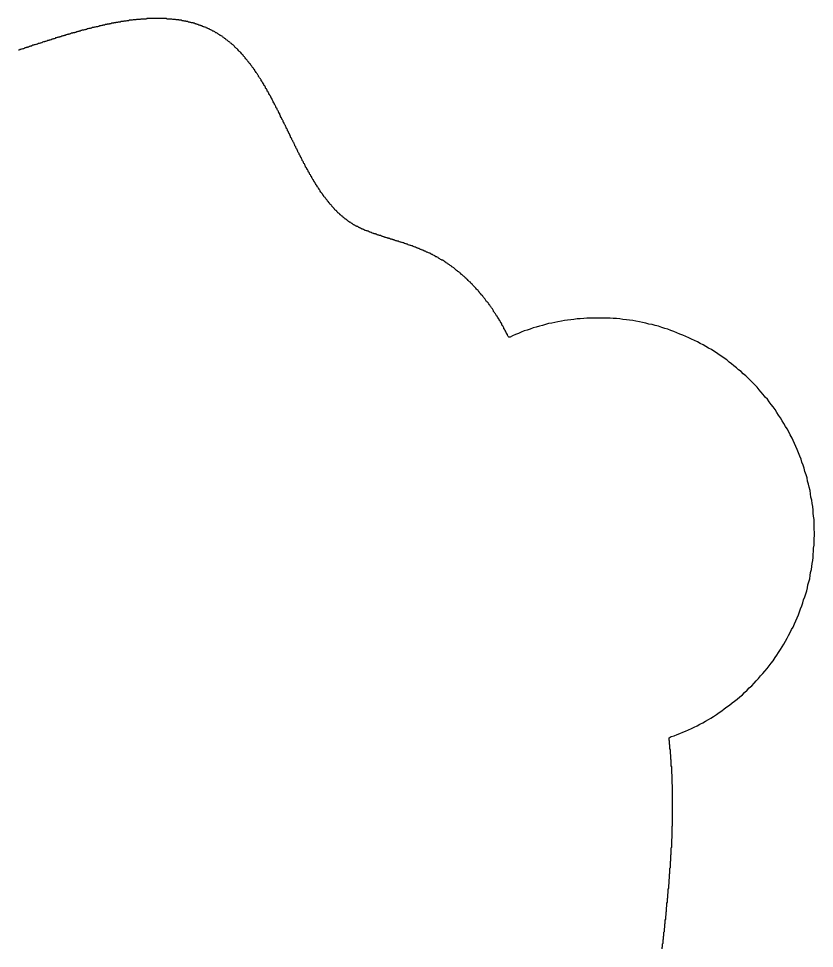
# Model space of a CAD drawing. Header units: millimetres. Extents: x 289 to 9778, y -894 to 6380.
# Drawn here: x 7181.74 to 7200.2, y 441.82 to 463.37 of the extents above; entities that cross this region are included whole.
import ezdxf

# ---------------------------------------------------------------- set-up
doc = ezdxf.new("R2010")
doc.units = ezdxf.units.MM

msp = doc.modelspace()

# ---------------------------------------------------------------- linework, layer by layer
msp.add_polyline3d([(7196.67, 441.808, 0), (7196.67, 441.828, 0), (7196.67, 441.848, 0), (7196.68, 441.858, 0), (7196.68, 441.878, 0), (7196.68, 441.888, 0), (7196.68, 441.908, 0), (7196.68, 441.928, 0), (7196.69, 441.938, 0), (7196.69, 441.958, 0), (7196.69, 441.978, 0), (7196.69, 441.988, 0), (7196.69, 442.008, 0), (7196.69, 442.018, 0), (7196.7, 442.038, 0), (7196.7, 442.058, 0), (7196.7, 442.068, 0), (7196.7, 442.088, 0), (7196.7, 442.098, 0), (7196.71, 442.118, 0), (7196.71, 442.128, 0), (7196.71, 442.148, 0), (7196.71, 442.168, 0), (7196.71, 442.178, 0), (7196.71, 442.198, 0), (7196.72, 442.208, 0), (7196.72, 442.228, 0), (7196.72, 442.248, 0), (7196.72, 442.258, 0), (7196.72, 442.278, 0), (7196.72, 442.288, 0), (7196.73, 442.308, 0), (7196.73, 442.318, 0), (7196.73, 442.338, 0), (7196.73, 442.358, 0), (7196.73, 442.368, 0), (7196.73, 442.388, 0), (7196.74, 442.398, 0), (7196.74, 442.418, 0), (7196.74, 442.428, 0), (7196.74, 442.448, 0), (7196.74, 442.468, 0), (7196.74, 442.478, 0), (7196.75, 442.498, 0), (7196.75, 442.508, 0), (7196.75, 442.528, 0), (7196.75, 442.538, 0), (7196.75, 442.558, 0), (7196.75, 442.578, 0), (7196.76, 442.588, 0), (7196.76, 442.608, 0), (7196.76, 442.618, 0), (7196.76, 442.638, 0), (7196.76, 442.648, 0), (7196.76, 442.668, 0), (7196.77, 442.678, 0), (7196.77, 442.698, 0), (7196.77, 442.718, 0), (7196.77, 442.728, 0), (7196.77, 442.748, 0), (7196.77, 442.758, 0), (7196.77, 442.778, 0), (7196.78, 442.788, 0), (7196.78, 442.808, 0), (7196.78, 442.818, 0), (7196.78, 442.838, 0), (7196.78, 442.858, 0), (7196.78, 442.868, 0), (7196.79, 442.888, 0), (7196.79, 442.898, 0), (7196.79, 442.918, 0), (7196.79, 442.928, 0), (7196.79, 442.948, 0), (7196.79, 442.958, 0), (7196.79, 442.978, 0), (7196.8, 442.998, 0), (7196.8, 443.008, 0), (7196.8, 443.028, 0), (7196.8, 443.038, 0), (7196.8, 443.058, 0), (7196.8, 443.068, 0), (7196.8, 443.088, 0), (7196.81, 443.098, 0), (7196.81, 443.118, 0), (7196.81, 443.128, 0), (7196.81, 443.148, 0), (7196.81, 443.158, 0), (7196.81, 443.178, 0), (7196.81, 443.198, 0), (7196.82, 443.208, 0), (7196.82, 443.228, 0), (7196.82, 443.238, 0), (7196.82, 443.258, 0), (7196.82, 443.268, 0), (7196.82, 443.288, 0), (7196.82, 443.298, 0), (7196.83, 443.318, 0), (7196.83, 443.328, 0), (7196.83, 443.348, 0), (7196.83, 443.358, 0), (7196.83, 443.378, 0), (7196.83, 443.388, 0), (7196.83, 443.408, 0), (7196.83, 443.428, 0), (7196.84, 443.438, 0), (7196.84, 443.458, 0), (7196.84, 443.468, 0), (7196.84, 443.488, 0), (7196.84, 443.498, 0), (7196.84, 443.518, 0), (7196.84, 443.528, 0), (7196.84, 443.548, 0), (7196.85, 443.558, 0), (7196.85, 443.578, 0), (7196.85, 443.588, 0), (7196.85, 443.608, 0), (7196.85, 443.618, 0), (7196.85, 443.638, 0), (7196.85, 443.648, 0), (7196.85, 443.668, 0), (7196.85, 443.678, 0), (7196.86, 443.698, 0), (7196.86, 443.708, 0), (7196.86, 443.728, 0), (7196.86, 443.748, 0), (7196.86, 443.758, 0), (7196.86, 443.778, 0), (7196.86, 443.788, 0), (7196.86, 443.808, 0), (7196.86, 443.818, 0), (7196.86, 443.838, 0), (7196.87, 443.848, 0), (7196.87, 443.868, 0), (7196.87, 443.878, 0), (7196.87, 443.898, 0), (7196.87, 443.908, 0), (7196.87, 443.928, 0), (7196.87, 443.938, 0), (7196.87, 443.958, 0), (7196.87, 443.968, 0), (7196.87, 443.988, 0), (7196.88, 443.998, 0), (7196.88, 444.018, 0), (7196.88, 444.028, 0), (7196.88, 444.048, 0), (7196.88, 444.058, 0), (7196.88, 444.078, 0), (7196.88, 444.088, 0), (7196.88, 444.108, 0), (7196.88, 444.118, 0), (7196.88, 444.138, 0), (7196.88, 444.148, 0), (7196.89, 444.168, 0), (7196.89, 444.178, 0), (7196.89, 444.198, 0), (7196.89, 444.208, 0), (7196.89, 444.228, 0), (7196.89, 444.238, 0), (7196.89, 444.258, 0), (7196.89, 444.268, 0), (7196.89, 444.288, 0), (7196.89, 444.298, 0), (7196.89, 444.318, 0), (7196.89, 444.328, 0), (7196.89, 444.348, 0), (7196.89, 444.358, 0), (7196.9, 444.378, 0), (7196.9, 444.398, 0), (7196.9, 444.408, 0), (7196.9, 444.428, 0), (7196.9, 444.438, 0), (7196.9, 444.458, 0), (7196.9, 444.468, 0), (7196.9, 444.488, 0), (7196.9, 444.498, 0), (7196.9, 444.518, 0), (7196.9, 444.528, 0), (7196.9, 444.548, 0), (7196.9, 444.558, 0), (7196.9, 444.578, 0), (7196.9, 444.588, 0), (7196.9, 444.608, 0), (7196.9, 444.618, 0), (7196.9, 444.638, 0), (7196.9, 444.648, 0), (7196.91, 444.668, 0), (7196.91, 444.678, 0), (7196.91, 444.698, 0), (7196.91, 444.708, 0), (7196.91, 444.728, 0), (7196.91, 444.738, 0), (7196.91, 444.758, 0), (7196.91, 444.768, 0), (7196.91, 444.788, 0), (7196.91, 444.798, 0), (7196.91, 444.818, 0), (7196.91, 444.828, 0), (7196.91, 444.848, 0), (7196.91, 444.858, 0), (7196.91, 444.878, 0), (7196.91, 444.888, 0), (7196.91, 444.908, 0), (7196.91, 444.918, 0), (7196.91, 444.938, 0), (7196.91, 444.948, 0), (7196.91, 444.968, 0), (7196.91, 444.978, 0), (7196.91, 444.998, 0), (7196.91, 445.008, 0), (7196.91, 445.028, 0), (7196.91, 445.038, 0), (7196.91, 445.058, 0), (7196.91, 445.068, 0), (7196.91, 445.088, 0), (7196.91, 445.098, 0), (7196.91, 445.118, 0), (7196.91, 445.128, 0), (7196.91, 445.148, 0), (7196.91, 445.158, 0), (7196.91, 445.178, 0), (7196.91, 445.188, 0), (7196.91, 445.208, 0), (7196.91, 445.218, 0), (7196.91, 445.238, 0), (7196.91, 445.248, 0), (7196.91, 445.268, 0), (7196.91, 445.278, 0), (7196.91, 445.298, 0), (7196.91, 445.308, 0), (7196.91, 445.328, 0), (7196.91, 445.338, 0), (7196.91, 445.358, 0), (7196.91, 445.368, 0), (7196.91, 445.388, 0), (7196.91, 445.398, 0), (7196.91, 445.418, 0), (7196.91, 445.428, 0), (7196.91, 445.448, 0), (7196.91, 445.458, 0), (7196.91, 445.478, 0), (7196.91, 445.488, 0), (7196.91, 445.508, 0), (7196.91, 445.518, 0), (7196.91, 445.538, 0), (7196.91, 445.548, 0), (7196.91, 445.568, 0), (7196.91, 445.578, 0), (7196.91, 445.598, 0), (7196.91, 445.608, 0), (7196.9, 445.628, 0), (7196.9, 445.638, 0), (7196.9, 445.658, 0), (7196.9, 445.668, 0), (7196.9, 445.688, 0), (7196.9, 445.698, 0), (7196.9, 445.718, 0), (7196.9, 445.728, 0), (7196.9, 445.748, 0), (7196.9, 445.758, 0), (7196.9, 445.778, 0), (7196.9, 445.788, 0), (7196.9, 445.808, 0), (7196.9, 445.818, 0), (7196.9, 445.838, 0), (7196.9, 445.848, 0), (7196.89, 445.868, 0), (7196.89, 445.878, 0), (7196.89, 445.898, 0), (7196.89, 445.908, 0), (7196.89, 445.928, 0), (7196.89, 445.938, 0), (7196.89, 445.958, 0), (7196.89, 445.968, 0), (7196.89, 445.988, 0), (7196.89, 445.998, 0), (7196.89, 446.018, 0), (7196.89, 446.028, 0), (7196.88, 446.048, 0), (7196.88, 446.068, 0), (7196.88, 446.078, 0), (7196.88, 446.098, 0), (7196.88, 446.108, 0), (7196.88, 446.128, 0), (7196.88, 446.138, 0), (7196.88, 446.158, 0), (7196.88, 446.168, 0), (7196.88, 446.188, 0), (7196.87, 446.198, 0), (7196.87, 446.218, 0), (7196.87, 446.228, 0), (7196.87, 446.248, 0), (7196.87, 446.258, 0), (7196.87, 446.278, 0), (7196.87, 446.288, 0), (7196.87, 446.308, 0), (7196.86, 446.318, 0), (7196.86, 446.338, 0), (7196.86, 446.348, 0), (7196.86, 446.368, 0), (7196.86, 446.378, 0), (7196.86, 446.398, 0), (7196.86, 446.408, 0), (7196.86, 446.428, 0), (7196.85, 446.438, 0), (7196.85, 446.458, 0), (7196.85, 446.468, 0), (7196.85, 446.488, 0), (7196.85, 446.498, 0), (7196.85, 446.518, 0), (7196.85, 446.538, 0), (7196.84, 446.548, 0), (7196.84, 446.568, 0), (7196.84, 446.578, 0), (7196.84, 446.598, 0), (7196.84, 446.608, 0), (7196.84, 446.628, 0), (7196.83, 446.638, 0), (7196.83, 446.658, 0), (7196.83, 446.668, 0), (7196.83, 446.688, 0), (7196.83, 446.698, 0), (7196.88, 446.728, 0), (7196.95, 446.748, 0), (7197.02, 446.778, 0), (7197.08, 446.798, 0), (7197.15, 446.828, 0), (7197.21, 446.858, 0), (7197.28, 446.888, 0), (7197.35, 446.918, 0), (7197.41, 446.948, 0), (7197.48, 446.978, 0), (7197.54, 447.018, 0), (7197.61, 447.048, 0), (7197.67, 447.088, 0), (7197.74, 447.128, 0), (7197.8, 447.158, 0), (7197.86, 447.198, 0), (7197.93, 447.238, 0), (7197.99, 447.288, 0), (7198.05, 447.328, 0), (7198.11, 447.368, 0), (7198.17, 447.418, 0), (7198.23, 447.458, 0), (7198.29, 447.508, 0), (7198.35, 447.548, 0), (7198.41, 447.598, 0), (7198.47, 447.648, 0), (7198.53, 447.698, 0), (7198.58, 447.748, 0), (7198.64, 447.808, 0), (7198.69, 447.858, 0), (7198.75, 447.908, 0), (7198.8, 447.968, 0), (7198.85, 448.018, 0), (7198.9, 448.078, 0), (7198.95, 448.138, 0), (7199, 448.188, 0), (7199.05, 448.248, 0), (7199.1, 448.308, 0), (7199.15, 448.368, 0), (7199.2, 448.428, 0), (7199.24, 448.488, 0), (7199.29, 448.558, 0), (7199.33, 448.618, 0), (7199.37, 448.678, 0), (7199.41, 448.748, 0), (7199.45, 448.808, 0), (7199.49, 448.868, 0), (7199.53, 448.938, 0), (7199.57, 449.008, 0), (7199.6, 449.068, 0), (7199.64, 449.138, 0), (7199.67, 449.208, 0), (7199.71, 449.268, 0), (7199.74, 449.338, 0), (7199.77, 449.408, 0), (7199.8, 449.478, 0), (7199.83, 449.548, 0), (7199.85, 449.618, 0), (7199.88, 449.688, 0), (7199.91, 449.758, 0), (7199.93, 449.828, 0), (7199.95, 449.898, 0), (7199.98, 449.968, 0), (7200, 450.038, 0), (7200.02, 450.108, 0), (7200.04, 450.178, 0), (7200.05, 450.248, 0), (7200.07, 450.318, 0), (7200.09, 450.388, 0), (7200.1, 450.458, 0), (7200.11, 450.528, 0), (7200.13, 450.598, 0), (7200.14, 450.668, 0), (7200.15, 450.738, 0), (7200.16, 450.808, 0), (7200.17, 450.878, 0), (7200.17, 450.948, 0), (7200.18, 451.028, 0), (7200.18, 451.098, 0), (7200.19, 451.168, 0), (7200.19, 451.238, 0), (7200.19, 451.318, 0), (7200.2, 451.388, 0), (7200.2, 451.458, 0), (7200.19, 451.538, 0), (7200.19, 451.608, 0), (7200.19, 451.688, 0), (7200.19, 451.758, 0), (7200.18, 451.838, 0), (7200.17, 451.908, 0), (7200.17, 451.978, 0), (7200.16, 452.058, 0), (7200.15, 452.128, 0), (7200.14, 452.208, 0), (7200.12, 452.278, 0), (7200.11, 452.358, 0), (7200.1, 452.428, 0), (7200.08, 452.508, 0), (7200.06, 452.578, 0), (7200.04, 452.648, 0), (7200.03, 452.728, 0), (7200.01, 452.798, 0), (7199.98, 452.868, 0), (7199.96, 452.948, 0), (7199.94, 453.018, 0), (7199.91, 453.088, 0), (7199.89, 453.158, 0), (7199.86, 453.228, 0), (7199.83, 453.308, 0), (7199.8, 453.378, 0), (7199.77, 453.448, 0), (7199.74, 453.518, 0), (7199.71, 453.588, 0), (7199.68, 453.648, 0), (7199.64, 453.718, 0), (7199.61, 453.788, 0), (7199.57, 453.858, 0), (7199.53, 453.918, 0), (7199.49, 453.988, 0), (7199.45, 454.048, 0), (7199.41, 454.118, 0), (7199.37, 454.178, 0), (7199.33, 454.238, 0), (7199.29, 454.308, 0), (7199.24, 454.368, 0), (7199.2, 454.428, 0), (7199.15, 454.488, 0), (7199.11, 454.548, 0), (7199.06, 454.598, 0), (7199.01, 454.658, 0), (7198.96, 454.718, 0), (7198.92, 454.768, 0), (7198.87, 454.828, 0), (7198.82, 454.878, 0), (7198.76, 454.938, 0), (7198.71, 454.988, 0), (7198.66, 455.038, 0), (7198.61, 455.088, 0), (7198.55, 455.138, 0), (7198.5, 455.188, 0), (7198.44, 455.228, 0), (7198.39, 455.278, 0), (7198.33, 455.318, 0), (7198.28, 455.368, 0), (7198.22, 455.408, 0), (7198.17, 455.458, 0), (7198.11, 455.498, 0), (7198.05, 455.538, 0), (7197.99, 455.578, 0), (7197.93, 455.618, 0), (7197.87, 455.658, 0), (7197.81, 455.698, 0), (7197.74, 455.728, 0), (7197.68, 455.768, 0), (7197.62, 455.808, 0), (7197.55, 455.838, 0), (7197.49, 455.878, 0), (7197.42, 455.908, 0), (7197.35, 455.938, 0), (7197.29, 455.968, 0), (7197.22, 455.998, 0), (7197.15, 456.028, 0), (7197.08, 456.058, 0), (7197.01, 456.088, 0), (7196.94, 456.118, 0), (7196.87, 456.138, 0), (7196.8, 456.168, 0), (7196.73, 456.188, 0), (7196.66, 456.208, 0), (7196.58, 456.238, 0), (7196.51, 456.258, 0), (7196.44, 456.278, 0), (7196.36, 456.288, 0), (7196.29, 456.308, 0), (7196.21, 456.328, 0), (7196.14, 456.338, 0), (7196.06, 456.358, 0), (7195.99, 456.368, 0), (7195.91, 456.378, 0), (7195.84, 456.388, 0), (7195.76, 456.398, 0), (7195.69, 456.408, 0), (7195.61, 456.418, 0), (7195.53, 456.418, 0), (7195.46, 456.428, 0), (7195.38, 456.428, 0), (7195.3, 456.428, 0), (7195.23, 456.428, 0), (7195.15, 456.428, 0), (7195.08, 456.428, 0), (7195, 456.428, 0), (7194.92, 456.428, 0), (7194.85, 456.418, 0), (7194.77, 456.408, 0), (7194.7, 456.408, 0), (7194.62, 456.398, 0), (7194.55, 456.388, 0), (7194.47, 456.378, 0), (7194.4, 456.368, 0), (7194.33, 456.358, 0), (7194.25, 456.338, 0), (7194.18, 456.328, 0), (7194.11, 456.308, 0), (7194.03, 456.298, 0), (7193.96, 456.278, 0), (7193.89, 456.258, 0), (7193.82, 456.238, 0), (7193.75, 456.218, 0), (7193.68, 456.198, 0), (7193.61, 456.168, 0), (7193.54, 456.148, 0), (7193.47, 456.128, 0), (7193.4, 456.098, 0), (7193.34, 456.068, 0), (7193.27, 456.048, 0), (7193.2, 456.018, 0), (7193.14, 455.988, 0), (7193.11, 455.988, 0), (7193.1, 455.998, 0), (7193.09, 456.018, 0), (7193.08, 456.028, 0), (7193.08, 456.048, 0), (7193.07, 456.058, 0), (7193.06, 456.078, 0), (7193.05, 456.088, 0), (7193.04, 456.108, 0), (7193.04, 456.118, 0), (7193.03, 456.138, 0), (7193.02, 456.148, 0), (7193.01, 456.168, 0), (7193, 456.178, 0), (7193, 456.198, 0), (7192.99, 456.218, 0), (7192.98, 456.228, 0), (7192.97, 456.248, 0), (7192.96, 456.258, 0), (7192.95, 456.278, 0), (7192.95, 456.288, 0), (7192.94, 456.308, 0), (7192.93, 456.318, 0), (7192.92, 456.338, 0), (7192.91, 456.348, 0), (7192.9, 456.368, 0), (7192.89, 456.378, 0), (7192.89, 456.388, 0), (7192.88, 456.408, 0), (7192.87, 456.418, 0), (7192.86, 456.438, 0), (7192.85, 456.448, 0), (7192.84, 456.468, 0), (7192.83, 456.478, 0), (7192.82, 456.498, 0), (7192.81, 456.508, 0), (7192.8, 456.528, 0), (7192.79, 456.538, 0), (7192.78, 456.558, 0), (7192.77, 456.568, 0), (7192.76, 456.578, 0), (7192.76, 456.598, 0), (7192.75, 456.608, 0), (7192.74, 456.628, 0), (7192.73, 456.638, 0), (7192.72, 456.658, 0), (7192.71, 456.668, 0), (7192.7, 456.678, 0), (7192.69, 456.698, 0), (7192.68, 456.708, 0), (7192.67, 456.728, 0), (7192.66, 456.738, 0), (7192.65, 456.758, 0), (7192.64, 456.768, 0), (7192.63, 456.778, 0), (7192.61, 456.798, 0), (7192.6, 456.808, 0), (7192.59, 456.818, 0), (7192.58, 456.838, 0), (7192.57, 456.848, 0), (7192.56, 456.868, 0), (7192.55, 456.878, 0), (7192.54, 456.888, 0), (7192.53, 456.908, 0), (7192.52, 456.918, 0), (7192.51, 456.928, 0), (7192.5, 456.948, 0), (7192.49, 456.958, 0), (7192.47, 456.968, 0), (7192.46, 456.988, 0), (7192.45, 456.998, 0), (7192.44, 457.008, 0), (7192.43, 457.028, 0), (7192.42, 457.038, 0), (7192.41, 457.048, 0), (7192.4, 457.068, 0), (7192.38, 457.078, 0), (7192.37, 457.088, 0), (7192.36, 457.098, 0), (7192.35, 457.118, 0), (7192.34, 457.128, 0), (7192.33, 457.138, 0), (7192.31, 457.158, 0), (7192.3, 457.168, 0), (7192.29, 457.178, 0), (7192.28, 457.188, 0), (7192.27, 457.208, 0), (7192.25, 457.218, 0), (7192.24, 457.228, 0), (7192.23, 457.238, 0), (7192.22, 457.258, 0), (7192.2, 457.268, 0), (7192.19, 457.278, 0), (7192.18, 457.288, 0), (7192.17, 457.298, 0), (7192.15, 457.318, 0), (7192.14, 457.328, 0), (7192.13, 457.338, 0), (7192.12, 457.348, 0), (7192.1, 457.358, 0), (7192.09, 457.378, 0), (7192.08, 457.388, 0), (7192.06, 457.398, 0), (7192.05, 457.408, 0), (7192.04, 457.418, 0), (7192.03, 457.428, 0), (7192.01, 457.438, 0), (7192, 457.458, 0), (7191.99, 457.468, 0), (7191.97, 457.478, 0), (7191.96, 457.488, 0), (7191.95, 457.498, 0), (7191.93, 457.508, 0), (7191.92, 457.518, 0), (7191.9, 457.528, 0), (7191.89, 457.538, 0), (7191.88, 457.548, 0), (7191.86, 457.568, 0), (7191.85, 457.578, 0), (7191.84, 457.588, 0), (7191.82, 457.598, 0), (7191.81, 457.608, 0), (7191.79, 457.618, 0), (7191.78, 457.628, 0), (7191.77, 457.638, 0), (7191.75, 457.648, 0), (7191.74, 457.658, 0), (7191.72, 457.668, 0), (7191.71, 457.678, 0), (7191.69, 457.688, 0), (7191.68, 457.698, 0), (7191.66, 457.708, 0), (7191.65, 457.718, 0), (7191.63, 457.728, 0), (7191.62, 457.738, 0), (7191.61, 457.748, 0), (7191.59, 457.758, 0), (7191.58, 457.768, 0), (7191.56, 457.768, 0), (7191.55, 457.778, 0), (7191.53, 457.788, 0), (7191.51, 457.798, 0), (7191.5, 457.808, 0), (7191.48, 457.818, 0), (7191.47, 457.828, 0), (7191.45, 457.838, 0), (7191.44, 457.848, 0), (7191.42, 457.848, 0), (7191.41, 457.858, 0), (7191.39, 457.868, 0), (7191.38, 457.878, 0), (7191.36, 457.888, 0), (7191.34, 457.898, 0), (7191.33, 457.898, 0), (7191.31, 457.908, 0), (7191.3, 457.918, 0), (7191.28, 457.928, 0), (7191.27, 457.928, 0), (7191.25, 457.938, 0), (7191.23, 457.948, 0), (7191.22, 457.958, 0), (7191.2, 457.958, 0), (7191.19, 457.968, 0), (7191.17, 457.978, 0), (7191.16, 457.978, 0), (7191.14, 457.988, 0), (7191.12, 457.998, 0), (7191.11, 457.998, 0), (7191.09, 458.008, 0), (7191.08, 458.018, 0), (7191.06, 458.018, 0), (7191.05, 458.028, 0), (7191.03, 458.038, 0), (7191.01, 458.038, 0), (7191, 458.048, 0), (7190.98, 458.058, 0), (7190.97, 458.058, 0), (7190.95, 458.068, 0), (7190.94, 458.068, 0), (7190.92, 458.078, 0), (7190.9, 458.088, 0), (7190.89, 458.088, 0), (7190.87, 458.098, 0), (7190.86, 458.098, 0), (7190.84, 458.108, 0), (7190.83, 458.108, 0), (7190.81, 458.118, 0), (7190.8, 458.118, 0), (7190.78, 458.128, 0), (7190.76, 458.138, 0), (7190.75, 458.138, 0), (7190.73, 458.148, 0), (7190.72, 458.148, 0), (7190.7, 458.158, 0), (7190.69, 458.158, 0), (7190.67, 458.168, 0), (7190.66, 458.168, 0), (7190.64, 458.178, 0), (7190.63, 458.178, 0), (7190.61, 458.188, 0), (7190.6, 458.188, 0), (7190.58, 458.198, 0), (7190.57, 458.198, 0), (7190.55, 458.208, 0), (7190.54, 458.208, 0), (7190.52, 458.208, 0), (7190.51, 458.218, 0), (7190.49, 458.218, 0), (7190.48, 458.228, 0), (7190.46, 458.228, 0), (7190.45, 458.238, 0), (7190.43, 458.238, 0), (7190.42, 458.248, 0), (7190.41, 458.248, 0), (7190.39, 458.258, 0), (7190.38, 458.258, 0), (7190.36, 458.258, 0), (7190.35, 458.268, 0), (7190.33, 458.268, 0), (7190.32, 458.278, 0), (7190.3, 458.278, 0), (7190.29, 458.288, 0), (7190.28, 458.288, 0), (7190.26, 458.298, 0), (7190.25, 458.298, 0), (7190.23, 458.298, 0), (7190.22, 458.308, 0), (7190.21, 458.308, 0), (7190.19, 458.318, 0), (7190.18, 458.318, 0), (7190.17, 458.328, 0), (7190.15, 458.328, 0), (7190.14, 458.338, 0), (7190.12, 458.338, 0), (7190.11, 458.338, 0), (7190.1, 458.348, 0), (7190.08, 458.348, 0), (7190.07, 458.358, 0), (7190.06, 458.358, 0), (7190.04, 458.368, 0), (7190.03, 458.368, 0), (7190.02, 458.378, 0), (7190.01, 458.378, 0), (7189.99, 458.378, 0), (7189.98, 458.388, 0), (7189.97, 458.388, 0), (7189.95, 458.398, 0), (7189.94, 458.398, 0), (7189.93, 458.408, 0), (7189.92, 458.408, 0), (7189.9, 458.418, 0), (7189.89, 458.418, 0), (7189.88, 458.428, 0), (7189.87, 458.428, 0), (7189.85, 458.438, 0), (7189.84, 458.438, 0), (7189.83, 458.448, 0), (7189.82, 458.448, 0), (7189.81, 458.448, 0), (7189.79, 458.458, 0), (7189.78, 458.458, 0), (7189.77, 458.468, 0), (7189.76, 458.468, 0), (7189.75, 458.478, 0), (7189.74, 458.478, 0), (7189.73, 458.488, 0), (7189.71, 458.488, 0), (7189.7, 458.498, 0), (7189.69, 458.498, 0), (7189.68, 458.508, 0), (7189.67, 458.508, 0), (7189.66, 458.518, 0), (7189.65, 458.518, 0), (7189.64, 458.528, 0), (7189.63, 458.528, 0), (7189.62, 458.538, 0), (7189.61, 458.548, 0), (7189.59, 458.548, 0), (7189.58, 458.558, 0), (7189.57, 458.558, 0), (7189.56, 458.568, 0), (7189.55, 458.568, 0), (7189.54, 458.578, 0), (7189.53, 458.578, 0), (7189.52, 458.588, 0), (7189.51, 458.588, 0), (7189.5, 458.598, 0), (7189.49, 458.608, 0), (7189.49, 458.608, 0), (7189.48, 458.618, 0), (7189.47, 458.618, 0), (7189.46, 458.628, 0), (7189.45, 458.638, 0), (7189.44, 458.638, 0), (7189.43, 458.648, 0), (7189.42, 458.648, 0), (7189.41, 458.658, 0), (7189.4, 458.668, 0), (7189.39, 458.668, 0), (7189.38, 458.678, 0), (7189.37, 458.688, 0), (7189.36, 458.688, 0), (7189.36, 458.698, 0), (7189.35, 458.708, 0), (7189.34, 458.708, 0), (7189.33, 458.718, 0), (7189.32, 458.728, 0), (7189.31, 458.728, 0), (7189.3, 458.738, 0), (7189.29, 458.748, 0), (7189.28, 458.758, 0), (7189.27, 458.758, 0), (7189.27, 458.768, 0), (7189.26, 458.778, 0), (7189.25, 458.788, 0), (7189.24, 458.788, 0), (7189.23, 458.798, 0), (7189.22, 458.808, 0), (7189.21, 458.818, 0), (7189.2, 458.818, 0), (7189.19, 458.828, 0), (7189.19, 458.838, 0), (7189.18, 458.848, 0), (7189.17, 458.858, 0), (7189.16, 458.858, 0), (7189.15, 458.868, 0), (7189.14, 458.878, 0), (7189.13, 458.888, 0), (7189.12, 458.898, 0), (7189.12, 458.908, 0), (7189.11, 458.918, 0), (7189.1, 458.918, 0), (7189.09, 458.928, 0), (7189.08, 458.938, 0), (7189.07, 458.948, 0), (7189.06, 458.958, 0), (7189.06, 458.968, 0), (7189.05, 458.978, 0), (7189.04, 458.988, 0), (7189.03, 458.998, 0), (7189.02, 459.008, 0), (7189.01, 459.018, 0), (7189.01, 459.028, 0), (7189, 459.038, 0), (7188.99, 459.048, 0), (7188.98, 459.058, 0), (7188.97, 459.068, 0), (7188.96, 459.068, 0), (7188.96, 459.078, 0), (7188.95, 459.088, 0), (7188.94, 459.098, 0), (7188.93, 459.118, 0), (7188.92, 459.128, 0), (7188.91, 459.138, 0), (7188.91, 459.148, 0), (7188.9, 459.158, 0), (7188.89, 459.168, 0), (7188.88, 459.178, 0), (7188.87, 459.188, 0), (7188.87, 459.198, 0), (7188.86, 459.208, 0), (7188.85, 459.218, 0), (7188.84, 459.228, 0), (7188.83, 459.238, 0), (7188.82, 459.248, 0), (7188.82, 459.258, 0), (7188.81, 459.268, 0), (7188.8, 459.288, 0), (7188.79, 459.298, 0), (7188.78, 459.308, 0), (7188.78, 459.318, 0), (7188.77, 459.328, 0), (7188.76, 459.338, 0), (7188.75, 459.348, 0), (7188.74, 459.368, 0), (7188.74, 459.378, 0), (7188.73, 459.388, 0), (7188.72, 459.398, 0), (7188.71, 459.408, 0), (7188.71, 459.418, 0), (7188.7, 459.438, 0), (7188.69, 459.448, 0), (7188.68, 459.458, 0), (7188.67, 459.468, 0), (7188.67, 459.478, 0), (7188.66, 459.498, 0), (7188.65, 459.508, 0), (7188.64, 459.518, 0), (7188.64, 459.528, 0), (7188.63, 459.538, 0), (7188.62, 459.558, 0), (7188.61, 459.568, 0), (7188.61, 459.578, 0), (7188.6, 459.588, 0), (7188.59, 459.608, 0), (7188.58, 459.618, 0), (7188.58, 459.628, 0), (7188.57, 459.638, 0), (7188.56, 459.658, 0), (7188.55, 459.668, 0), (7188.54, 459.678, 0), (7188.54, 459.698, 0), (7188.53, 459.708, 0), (7188.52, 459.718, 0), (7188.52, 459.728, 0), (7188.51, 459.748, 0), (7188.5, 459.758, 0), (7188.49, 459.768, 0), (7188.49, 459.788, 0), (7188.48, 459.798, 0), (7188.47, 459.808, 0), (7188.46, 459.828, 0), (7188.46, 459.838, 0), (7188.45, 459.848, 0), (7188.44, 459.868, 0), (7188.43, 459.878, 0), (7188.43, 459.888, 0), (7188.42, 459.908, 0), (7188.41, 459.918, 0), (7188.4, 459.928, 0), (7188.4, 459.948, 0), (7188.39, 459.958, 0), (7188.38, 459.968, 0), (7188.38, 459.988, 0), (7188.37, 459.998, 0), (7188.36, 460.008, 0), (7188.35, 460.028, 0), (7188.35, 460.038, 0), (7188.34, 460.058, 0), (7188.33, 460.068, 0), (7188.32, 460.078, 0), (7188.32, 460.098, 0), (7188.31, 460.108, 0), (7188.3, 460.128, 0), (7188.3, 460.138, 0), (7188.29, 460.148, 0), (7188.28, 460.168, 0), (7188.27, 460.178, 0), (7188.27, 460.198, 0), (7188.26, 460.208, 0), (7188.25, 460.218, 0), (7188.25, 460.238, 0), (7188.24, 460.248, 0), (7188.23, 460.268, 0), (7188.22, 460.278, 0), (7188.22, 460.298, 0), (7188.21, 460.308, 0), (7188.2, 460.318, 0), (7188.2, 460.338, 0), (7188.19, 460.348, 0), (7188.18, 460.368, 0), (7188.17, 460.378, 0), (7188.17, 460.398, 0), (7188.16, 460.408, 0), (7188.15, 460.418, 0), (7188.15, 460.438, 0), (7188.14, 460.448, 0), (7188.13, 460.468, 0), (7188.13, 460.478, 0), (7188.12, 460.498, 0), (7188.11, 460.508, 0), (7188.1, 460.528, 0), (7188.1, 460.538, 0), (7188.09, 460.548, 0), (7188.08, 460.568, 0), (7188.08, 460.578, 0), (7188.07, 460.598, 0), (7188.06, 460.608, 0), (7188.05, 460.628, 0), (7188.05, 460.638, 0), (7188.04, 460.658, 0), (7188.03, 460.668, 0), (7188.03, 460.688, 0), (7188.02, 460.698, 0), (7188.01, 460.718, 0), (7188, 460.728, 0), (7188, 460.748, 0), (7187.99, 460.758, 0), (7187.98, 460.768, 0), (7187.98, 460.788, 0), (7187.97, 460.798, 0), (7187.96, 460.818, 0), (7187.95, 460.828, 0), (7187.95, 460.848, 0), (7187.94, 460.858, 0), (7187.93, 460.878, 0), (7187.93, 460.888, 0), (7187.92, 460.908, 0), (7187.91, 460.918, 0), (7187.9, 460.938, 0), (7187.9, 460.948, 0), (7187.89, 460.968, 0), (7187.88, 460.978, 0), (7187.88, 460.998, 0), (7187.87, 461.008, 0), (7187.86, 461.018, 0), (7187.85, 461.038, 0), (7187.85, 461.048, 0), (7187.84, 461.068, 0), (7187.83, 461.078, 0), (7187.82, 461.098, 0), (7187.82, 461.108, 0), (7187.81, 461.128, 0), (7187.8, 461.138, 0), (7187.8, 461.158, 0), (7187.79, 461.168, 0), (7187.78, 461.188, 0), (7187.77, 461.198, 0), (7187.77, 461.218, 0), (7187.76, 461.228, 0), (7187.75, 461.248, 0), (7187.74, 461.258, 0), (7187.74, 461.268, 0), (7187.73, 461.288, 0), (7187.72, 461.298, 0), (7187.71, 461.318, 0), (7187.71, 461.328, 0), (7187.7, 461.348, 0), (7187.69, 461.358, 0), (7187.68, 461.378, 0), (7187.68, 461.388, 0), (7187.67, 461.408, 0), (7187.66, 461.418, 0), (7187.65, 461.438, 0), (7187.65, 461.448, 0), (7187.64, 461.458, 0), (7187.63, 461.478, 0), (7187.62, 461.488, 0), (7187.62, 461.508, 0), (7187.61, 461.518, 0), (7187.6, 461.538, 0), (7187.59, 461.548, 0), (7187.59, 461.568, 0), (7187.58, 461.578, 0), (7187.57, 461.588, 0), (7187.56, 461.608, 0), (7187.55, 461.618, 0), (7187.55, 461.638, 0), (7187.54, 461.648, 0), (7187.53, 461.668, 0), (7187.52, 461.678, 0), (7187.51, 461.688, 0), (7187.51, 461.708, 0), (7187.5, 461.718, 0), (7187.49, 461.738, 0), (7187.48, 461.748, 0), (7187.47, 461.758, 0), (7187.47, 461.778, 0), (7187.46, 461.788, 0), (7187.45, 461.808, 0), (7187.44, 461.818, 0), (7187.43, 461.828, 0), (7187.43, 461.848, 0), (7187.42, 461.858, 0), (7187.41, 461.878, 0), (7187.4, 461.888, 0), (7187.39, 461.898, 0), (7187.38, 461.918, 0), (7187.37, 461.928, 0), (7187.37, 461.948, 0), (7187.36, 461.958, 0), (7187.35, 461.968, 0), (7187.34, 461.988, 0), (7187.33, 461.998, 0), (7187.32, 462.008, 0), (7187.31, 462.028, 0), (7187.31, 462.038, 0), (7187.3, 462.048, 0), (7187.29, 462.068, 0), (7187.28, 462.078, 0), (7187.27, 462.098, 0), (7187.26, 462.108, 0), (7187.25, 462.118, 0), (7187.24, 462.138, 0), (7187.23, 462.148, 0), (7187.22, 462.158, 0), (7187.22, 462.168, 0), (7187.21, 462.188, 0), (7187.2, 462.198, 0), (7187.19, 462.208, 0), (7187.18, 462.228, 0), (7187.17, 462.238, 0), (7187.16, 462.248, 0), (7187.15, 462.268, 0), (7187.14, 462.278, 0), (7187.13, 462.288, 0), (7187.12, 462.308, 0), (7187.11, 462.318, 0), (7187.1, 462.328, 0), (7187.09, 462.338, 0), (7187.08, 462.358, 0), (7187.07, 462.368, 0), (7187.06, 462.378, 0), (7187.05, 462.388, 0), (7187.04, 462.408, 0), (7187.03, 462.418, 0), (7187.02, 462.428, 0), (7187.01, 462.438, 0), (7187, 462.458, 0), (7186.99, 462.468, 0), (7186.98, 462.478, 0), (7186.97, 462.488, 0), (7186.96, 462.498, 0), (7186.95, 462.518, 0), (7186.94, 462.528, 0), (7186.93, 462.538, 0), (7186.92, 462.548, 0), (7186.91, 462.558, 0), (7186.9, 462.578, 0), (7186.89, 462.588, 0), (7186.87, 462.598, 0), (7186.86, 462.608, 0), (7186.85, 462.618, 0), (7186.84, 462.628, 0), (7186.83, 462.648, 0), (7186.82, 462.658, 0), (7186.81, 462.668, 0), (7186.8, 462.678, 0), (7186.78, 462.688, 0), (7186.77, 462.698, 0), (7186.76, 462.708, 0), (7186.75, 462.718, 0), (7186.74, 462.738, 0), (7186.73, 462.748, 0), (7186.71, 462.758, 0), (7186.7, 462.768, 0), (7186.69, 462.778, 0), (7186.68, 462.788, 0), (7186.66, 462.798, 0), (7186.65, 462.808, 0), (7186.64, 462.818, 0), (7186.63, 462.828, 0), (7186.61, 462.838, 0), (7186.6, 462.848, 0), (7186.59, 462.858, 0), (7186.58, 462.868, 0), (7186.56, 462.878, 0), (7186.55, 462.888, 0), (7186.54, 462.898, 0), (7186.52, 462.908, 0), (7186.51, 462.918, 0), (7186.5, 462.928, 0), (7186.48, 462.938, 0), (7186.47, 462.948, 0), (7186.46, 462.958, 0), (7186.44, 462.968, 0), (7186.43, 462.978, 0), (7186.42, 462.978, 0), (7186.4, 462.988, 0), (7186.39, 462.998, 0), (7186.38, 463.008, 0), (7186.36, 463.018, 0), (7186.35, 463.028, 0), (7186.33, 463.038, 0), (7186.32, 463.038, 0), (7186.31, 463.048, 0), (7186.29, 463.058, 0), (7186.28, 463.068, 0), (7186.26, 463.078, 0), (7186.25, 463.078, 0), (7186.23, 463.088, 0), (7186.22, 463.098, 0), (7186.2, 463.108, 0), (7186.19, 463.108, 0), (7186.18, 463.118, 0), (7186.16, 463.128, 0), (7186.15, 463.128, 0), (7186.13, 463.138, 0), (7186.12, 463.148, 0), (7186.1, 463.148, 0), (7186.09, 463.158, 0), (7186.07, 463.168, 0), (7186.06, 463.168, 0), (7186.04, 463.178, 0), (7186.03, 463.178, 0), (7186.01, 463.188, 0), (7186, 463.198, 0), (7185.98, 463.198, 0), (7185.97, 463.208, 0), (7185.95, 463.208, 0), (7185.94, 463.218, 0), (7185.92, 463.218, 0), (7185.91, 463.228, 0), (7185.89, 463.228, 0), (7185.88, 463.238, 0), (7185.86, 463.238, 0), (7185.85, 463.248, 0), (7185.83, 463.248, 0), (7185.82, 463.258, 0), (7185.8, 463.258, 0), (7185.79, 463.268, 0), (7185.77, 463.268, 0), (7185.75, 463.268, 0), (7185.74, 463.278, 0), (7185.72, 463.278, 0), (7185.71, 463.288, 0), (7185.69, 463.288, 0), (7185.68, 463.288, 0), (7185.66, 463.298, 0), (7185.65, 463.298, 0), (7185.63, 463.298, 0), (7185.62, 463.308, 0), (7185.6, 463.308, 0), (7185.58, 463.308, 0), (7185.57, 463.318, 0), (7185.55, 463.318, 0), (7185.54, 463.318, 0), (7185.52, 463.328, 0), (7185.51, 463.328, 0), (7185.49, 463.328, 0), (7185.47, 463.328, 0), (7185.46, 463.338, 0), (7185.44, 463.338, 0), (7185.43, 463.338, 0), (7185.41, 463.338, 0), (7185.4, 463.338, 0), (7185.38, 463.348, 0), (7185.36, 463.348, 0), (7185.35, 463.348, 0), (7185.33, 463.348, 0), (7185.32, 463.348, 0), (7185.3, 463.358, 0), (7185.28, 463.358, 0), (7185.27, 463.358, 0), (7185.25, 463.358, 0), (7185.24, 463.358, 0), (7185.22, 463.358, 0), (7185.21, 463.358, 0), (7185.19, 463.358, 0), (7185.17, 463.368, 0), (7185.16, 463.368, 0), (7185.14, 463.368, 0), (7185.13, 463.368, 0), (7185.11, 463.368, 0), (7185.09, 463.368, 0), (7185.08, 463.368, 0), (7185.06, 463.368, 0), (7185.05, 463.368, 0), (7185.03, 463.368, 0), (7185.01, 463.368, 0), (7185, 463.368, 0), (7184.98, 463.368, 0), (7184.96, 463.368, 0), (7184.95, 463.368, 0), (7184.93, 463.368, 0), (7184.92, 463.368, 0), (7184.9, 463.368, 0), (7184.88, 463.368, 0), (7184.87, 463.368, 0), (7184.85, 463.368, 0), (7184.84, 463.368, 0), (7184.82, 463.368, 0), (7184.8, 463.368, 0), (7184.79, 463.368, 0), (7184.77, 463.368, 0), (7184.76, 463.368, 0), (7184.74, 463.368, 0), (7184.72, 463.368, 0), (7184.71, 463.358, 0), (7184.69, 463.358, 0), (7184.67, 463.358, 0), (7184.66, 463.358, 0), (7184.64, 463.358, 0), (7184.63, 463.358, 0), (7184.61, 463.358, 0), (7184.59, 463.358, 0), (7184.58, 463.358, 0), (7184.56, 463.348, 0), (7184.54, 463.348, 0), (7184.53, 463.348, 0), (7184.51, 463.348, 0), (7184.49, 463.348, 0), (7184.48, 463.348, 0), (7184.46, 463.338, 0), (7184.45, 463.338, 0), (7184.43, 463.338, 0), (7184.41, 463.338, 0), (7184.4, 463.338, 0), (7184.38, 463.328, 0), (7184.36, 463.328, 0), (7184.35, 463.328, 0), (7184.33, 463.328, 0), (7184.31, 463.328, 0), (7184.3, 463.318, 0), (7184.28, 463.318, 0), (7184.27, 463.318, 0), (7184.25, 463.318, 0), (7184.23, 463.308, 0), (7184.22, 463.308, 0), (7184.2, 463.308, 0), (7184.18, 463.308, 0), (7184.17, 463.298, 0), (7184.15, 463.298, 0), (7184.13, 463.298, 0), (7184.12, 463.298, 0), (7184.1, 463.288, 0), (7184.08, 463.288, 0), (7184.07, 463.288, 0), (7184.05, 463.288, 0), (7184.04, 463.278, 0), (7184.02, 463.278, 0), (7184, 463.278, 0), (7183.99, 463.268, 0), (7183.97, 463.268, 0), (7183.95, 463.268, 0), (7183.94, 463.258, 0), (7183.92, 463.258, 0), (7183.9, 463.258, 0), (7183.89, 463.248, 0), (7183.87, 463.248, 0), (7183.85, 463.248, 0), (7183.84, 463.238, 0), (7183.82, 463.238, 0), (7183.8, 463.238, 0), (7183.79, 463.228, 0), (7183.77, 463.228, 0), (7183.75, 463.228, 0), (7183.74, 463.218, 0), (7183.72, 463.218, 0), (7183.7, 463.218, 0), (7183.69, 463.208, 0), (7183.67, 463.208, 0), (7183.65, 463.198, 0), (7183.64, 463.198, 0), (7183.62, 463.198, 0), (7183.6, 463.188, 0), (7183.59, 463.188, 0), (7183.57, 463.178, 0), (7183.55, 463.178, 0), (7183.54, 463.178, 0), (7183.52, 463.168, 0), (7183.5, 463.168, 0), (7183.49, 463.158, 0), (7183.47, 463.158, 0), (7183.45, 463.158, 0), (7183.44, 463.148, 0), (7183.42, 463.148, 0), (7183.4, 463.138, 0), (7183.39, 463.138, 0), (7183.37, 463.138, 0), (7183.35, 463.128, 0), (7183.34, 463.128, 0), (7183.32, 463.118, 0), (7183.3, 463.118, 0), (7183.29, 463.108, 0), (7183.27, 463.108, 0), (7183.25, 463.098, 0), (7183.24, 463.098, 0), (7183.22, 463.098, 0), (7183.2, 463.088, 0), (7183.19, 463.088, 0), (7183.17, 463.078, 0), (7183.15, 463.078, 0), (7183.14, 463.068, 0), (7183.12, 463.068, 0), (7183.1, 463.058, 0), (7183.09, 463.058, 0), (7183.07, 463.048, 0), (7183.05, 463.048, 0), (7183.04, 463.038, 0), (7183.02, 463.038, 0), (7183, 463.038, 0), (7182.99, 463.028, 0), (7182.97, 463.028, 0), (7182.95, 463.018, 0), (7182.94, 463.018, 0), (7182.92, 463.008, 0), (7182.9, 463.008, 0), (7182.89, 462.998, 0), (7182.87, 462.998, 0), (7182.85, 462.988, 0), (7182.84, 462.988, 0), (7182.82, 462.978, 0), (7182.8, 462.978, 0), (7182.79, 462.968, 0), (7182.77, 462.968, 0), (7182.75, 462.958, 0), (7182.74, 462.958, 0), (7182.72, 462.948, 0), (7182.7, 462.948, 0), (7182.69, 462.938, 0), (7182.67, 462.938, 0), (7182.65, 462.928, 0), (7182.64, 462.928, 0), (7182.62, 462.918, 0), (7182.6, 462.918, 0), (7182.59, 462.908, 0), (7182.57, 462.898, 0), (7182.55, 462.898, 0), (7182.54, 462.888, 0), (7182.52, 462.888, 0), (7182.5, 462.878, 0), (7182.49, 462.878, 0), (7182.47, 462.868, 0), (7182.45, 462.868, 0), (7182.44, 462.858, 0), (7182.42, 462.858, 0), (7182.4, 462.848, 0), (7182.39, 462.848, 0), (7182.37, 462.838, 0), (7182.35, 462.838, 0), (7182.34, 462.828, 0), (7182.32, 462.828, 0), (7182.3, 462.818, 0), (7182.29, 462.808, 0), (7182.27, 462.808, 0), (7182.25, 462.798, 0), (7182.24, 462.798, 0), (7182.22, 462.788, 0), (7182.2, 462.788, 0), (7182.19, 462.778, 0), (7182.17, 462.778, 0), (7182.15, 462.768, 0), (7182.14, 462.768, 0), (7182.12, 462.758, 0), (7182.1, 462.758, 0), (7182.09, 462.748, 0), (7182.07, 462.748, 0), (7182.05, 462.738, 0), (7182.04, 462.728, 0), (7182.02, 462.728, 0), (7182, 462.718, 0), (7181.99, 462.718, 0), (7181.97, 462.708, 0), (7181.95, 462.708, 0), (7181.94, 462.698, 0), (7181.92, 462.698, 0), (7181.91, 462.688, 0), (7181.89, 462.688, 0), (7181.87, 462.678, 0), (7181.86, 462.668, 0), (7181.84, 462.668, 0), (7181.82, 462.658, 0), (7181.81, 462.658, 0), (7181.79, 462.648, 0), (7181.77, 462.648, 0), (7181.76, 462.638, 0), (7181.74, 462.638, 0)])

doc.saveas('drawing.dxf')
